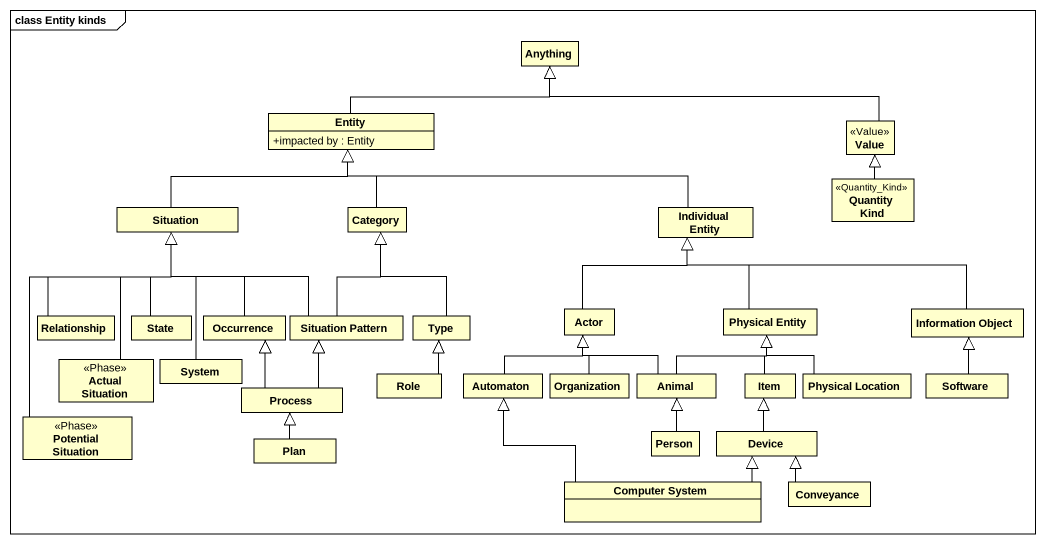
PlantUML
@startuml
mainframe class Entity kinds
hide circle
hide empty members
skinparam classAttributeIconSize 0
class Anything
class "Entity" as Entity_ {
  +impacted by : Entity
}
class Value <<Value>>
class "Quantity Kind" as Quantity_Kind <<Quantity_Kind>>
class Situation
class Category
class "Individual Entity" as Individual_Entity
class Relationship
class "State" as State_
class Occurrence
class "Situation Pattern" as Situation_Pattern
class Type
class "Actor" as Actor_
class "Physical Entity" as Physical_Entity
class "Information Object" as Information_Object
class "Actual Situation" as Actual_Situation <<Phase>>
class System
class Role
class Automaton
class Organization
class Animal
class Item
class "Physical Location" as Physical_Location
class Software
class "Potential Situation" as Potential_Situation <<Phase>>
class "Process" as Process_
class Plan
class "Person" as Person_
class Device
class "Computer System" as Computer_System
class Conveyance
Entity_ -right-|> Anything
Value -left-|> Anything
Quantity_Kind -up-|> Value
Situation -right-|> Entity_
Category -up-|> Entity_
Individual_Entity -left-|> Entity_
Relationship -up-|> Situation
State_ -up-|> Situation
Occurrence -up-|> Situation
Situation_Pattern -up-|> Situation
Situation_Pattern -up-|> Category
Type -up-|> Category
Actor_ -up-|> Individual_Entity
Physical_Entity -up-|> Individual_Entity
Information_Object -left-|> Individual_Entity
Actual_Situation -up-|> Situation
System -up-|> Situation
Role -up-|> Type
Automaton -up-|> Actor_
Organization -up-|> Actor_
Animal -up-|> Actor_
Animal -up-|> Physical_Entity
Item -up-|> Physical_Entity
Physical_Location -up-|> Physical_Entity
Software -up-|> Information_Object
Potential_Situation -up-|> Situation
Process_ -up-|> Occurrence
Process_ -up-|> Situation_Pattern
Plan -up-|> Process_
Person_ -up-|> Animal
Device -up-|> Item
Computer_System -up-|> Automaton
Computer_System -right-|> Device
Conveyance -up-|> Device
@enduml
